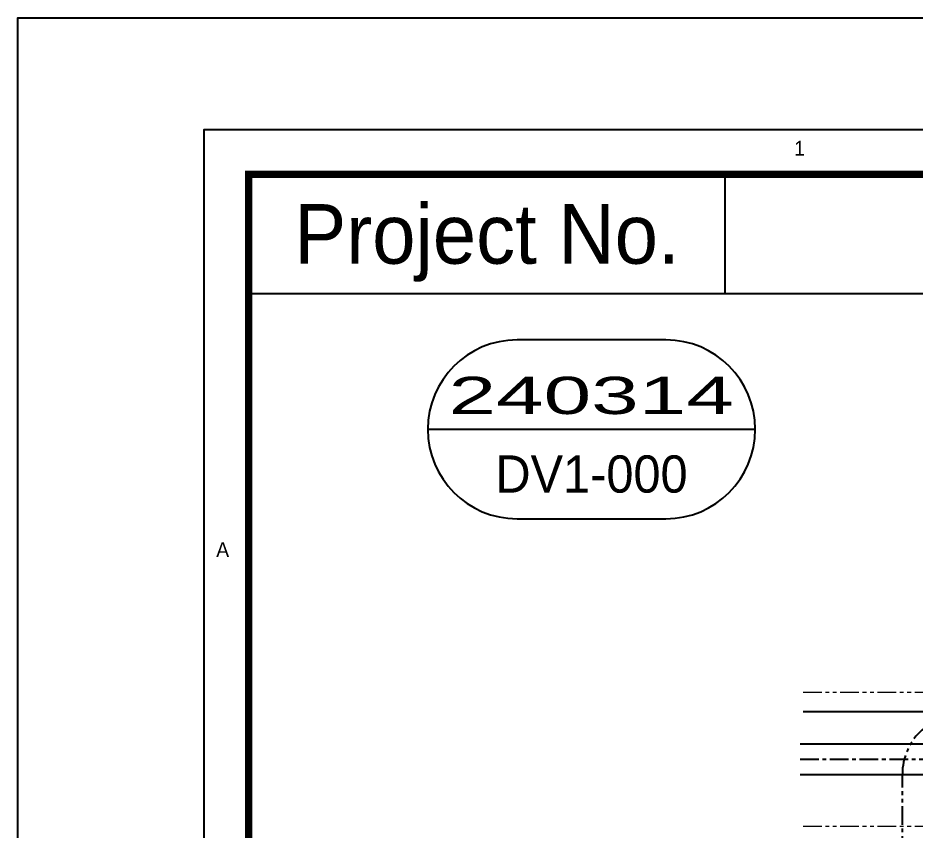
# Model space of a CAD drawing. Header units: inches. Extents: x 0 to 77285, y -118 to 40065.
# Drawn here: x 68989.7 to 69291, y 26079.8 to 26352.4 of the extents above; entities that cross this region are included whole.
import ezdxf
from ezdxf.enums import TextEntityAlignment as Align

# ---------------------------------------------------------------- set-up
doc = ezdxf.new("R2010")
doc.units = ezdxf.units.IN
doc.header["$LTSCALE"] = 5
doc.header["$MEASUREMENT"] = 0
doc.linetypes.add('CENTER', pattern=[2, 1.25, -0.25, 0.25, -0.25])
doc.linetypes.add('PHANTOM', pattern=[2.5, 1.25, -0.25, 0.25, -0.25, 0.25, -0.25])
for name, color, linetype in [('11', 1, 'CENTER'), ('66', 6, 'PHANTOM'), ('B', 123, 'Continuous'), ('G', 231, 'Continuous')]:
    doc.layers.add(name, color=color, linetype=linetype)
doc.layers.add('33', color=3, linetype='PHANTOM', lineweight=9)
doc.styles.add('SCI', font='')
doc.styles.get('SCI').set_extended_font_data('Gulim')

# ---------------------------------------------------------------- blocks, each defined once
blk = doc.blocks.new('A$Cbc27a0ff')
at = {"color": 40}
blk.add_line((47.5, -18.5), (47.5, -10.5), dxfattribs=at)
at = {"color": 7, "linetype": 'Continuous'}
blk.add_line((27.524, -27.619), (49.524, -27.619), dxfattribs=at)
at = {"color": 2}
blk.add_lwpolyline([(12.5, -289.5), (12.5, -7.5), (412.5, -7.5), (412.5, -289.5)], close=True, dxfattribs=at)
at = {"color": 40, "const_width": 0.5}
blk.add_lwpolyline([(15.5, -286.5), (15.5, -10.5), (409.5, -10.5), (409.5, -286.5)], close=True, dxfattribs=at)
at = {"color": 40}
blk.add_lwpolyline([(15.5, -18.5), (95.5, -18.5)], dxfattribs=at)
blk.add_lwpolyline([(33.524, -21.619, 1), (33.524, -33.619), (43.524, -33.619, 1), (43.524, -21.619)], format="xyb", close=True)
at = {"layer": 'Defpoints', "color": 1}
blk.add_lwpolyline([(0, -297), (0, 0), (420, 0), (420, -297)], close=True, dxfattribs=at)
at = {"color": 2, "style": 'SCI'}
for s, p in [('1', (52.5, -8.75)), ('A', (13.75, -35.7))]:
    blk.add_text(s, height=1, dxfattribs=at).set_placement(p, align=Align.MIDDLE_CENTER)
at = {"style": 'SCI'}
blk.add_text('Project No.', height=4, dxfattribs=at).set_placement((31.5, -14.5), align=Align.MIDDLE_CENTER)
blk = doc.blocks.new('A$C2aceb25b')
for p, q in [((0, 0), (466.01, 0)), ((0, -45), (466.01, -45))]:
    blk.add_line(p, q)
at = {"layer": '11'}
blk.add_line((-1, -22.5), (466.01, -22.5), dxfattribs=at)
at = {"layer": 'B'}
for p, q in [((-1, -17.35), (466.01, -17.35)), ((-1, -27.65), (466.01, -27.65))]:
    blk.add_line(p, q, dxfattribs=at)
at = {"layer": 'G'}
blk.add_line((0, -6.5), (466.01, -6.5), dxfattribs=at)
blk = doc.blocks.new('A$C04c2e51b')
at = {"layer": '33'}
blk.add_blockref('A$C2aceb25b', (-466.01, 0), dxfattribs=at)
blk = doc.blocks.new('A$Cfded4892')
blk.add_line((-182.5, 133), (-182.5, 162.5))
blk.add_arc((-162.5, 162.5), 20, 90, 180)

msp = doc.modelspace()

# ---------------------------------------------------------------- block references
at = {"xscale": 5, "yscale": 5, "zscale": 5}
msp.add_blockref('A$Cbc27a0ff', (68989.72535195, 26352.38723426), dxfattribs=at)
at = {"layer": '66'}
for name, p in [('A$C04c2e51b', (69719.39352379, 26126.02195487)), ('A$Cfded4892', (69469.22286911, 25936.02195487, 0))]:
    msp.add_blockref(name, p, dxfattribs=at)

# ---------------------------------------------------------------- texts
at = {"style": 'SCI', "width": 1.63101}
msp.add_text('240314', height=12.5, dxfattribs=at).set_placement((69134.34121369, 26219.43131902), (69230.11691247, 26219.43131902), align=Align.FIT)
at = {"style": 'SCI'}
msp.add_text('DV1-000', height=12.5, dxfattribs=at).set_placement((69182.34473406, 26199.29032371), align=Align.MIDDLE_CENTER)

doc.saveas('drawing.dxf')
